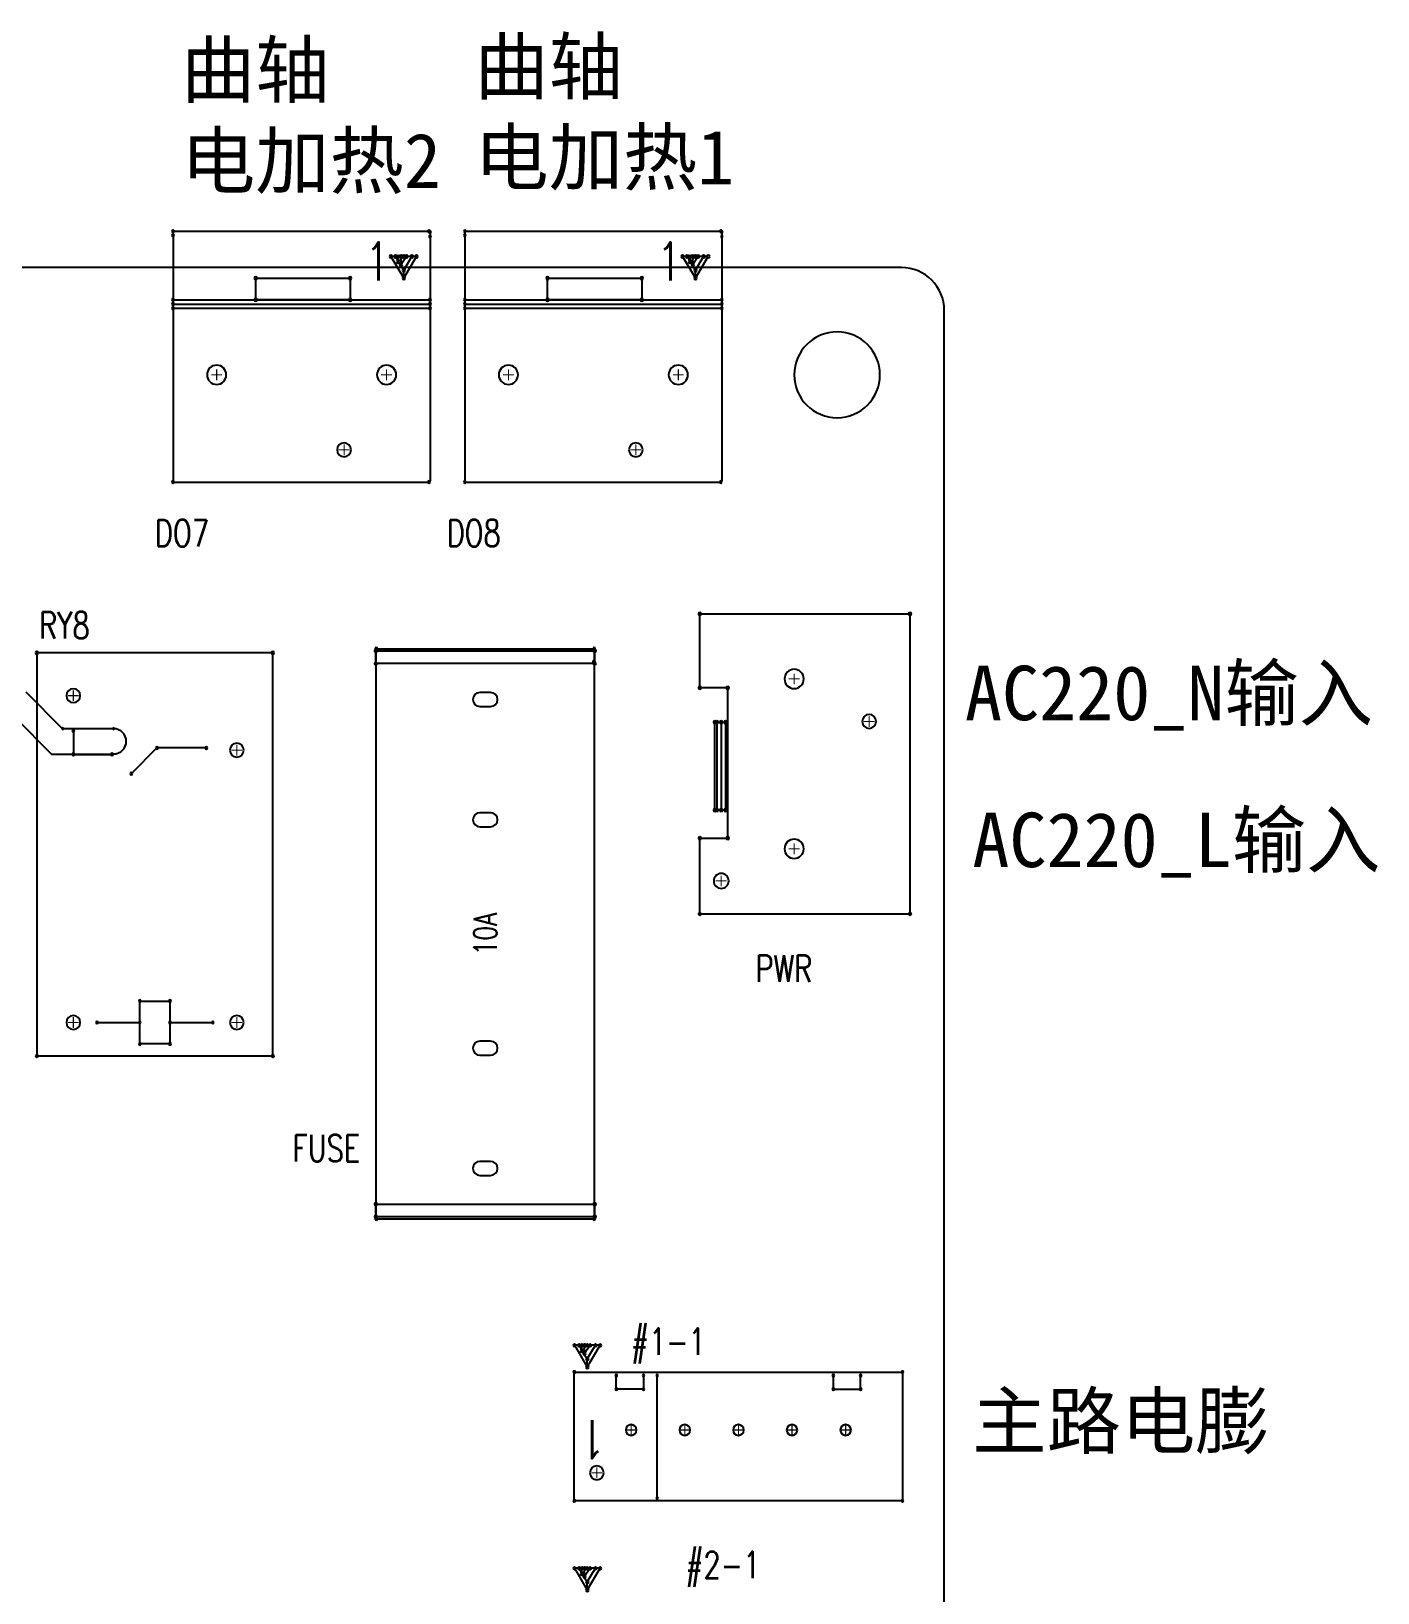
# Model space of a CAD drawing. Extents: x 2314 to 21015, y 153 to 5929.
# Drawn here: x 8767 to 11238, y 3044 to 5910 of the extents above; entities that cross this region are included whole.
import ezdxf
from ezdxf.enums import TextEntityAlignment as Align

# ---------------------------------------------------------------- set-up
doc = ezdxf.new("R2010")
doc.units = 0
doc.header["$MEASUREMENT"] = 0
doc.layers.get('0').update_dxf_attribs({"linetype": 'CONTINUOUS'})
for name, color, linetype in [('ATTRIBUTE_26', 2, 'CONTINUOUS'), ('BOARD_CUTOUT_00', 6, 'CONTINUOUS'), ('BOARD_OUTLINE_00', 6, 'CONTINUOUS'), ('DRIL_SYMBOL', 6, 'CONTINUOUS'), ('PART_NAME_26', 2, 'CONTINUOUS'), ('PART_TOP_2DLINE_00', 254, 'CONTINUOUS'), ('PART_TOP_2DLINE_26', 2, 'CONTINUOUS'), ('PART_TOP_COPPER_26', 2, 'CONTINUOUS'), ('PART_TOP_TEXT_26', 2, 'CONTINUOUS'), ('TAG_00', 6, 'CONTINUOUS'), ('TAG_01', 6, 'CONTINUOUS')]:
    doc.layers.add(name, color=color, linetype=linetype)
doc.styles.add('W10', font='simplex', dxfattribs={"width": 0.75})
doc.styles.add('W5', font='simplex', dxfattribs={"width": 0.75})

msp = doc.modelspace()

# ---------------------------------------------------------------- linework, layer by layer
at = {"color": 0}
for p, q in [((9610.2, 4696.2), (9590.6, 4696.2)), ((9590.6, 4670.6), (9610.2, 4670.6)), ((9610.2, 4475.6), (9590.6, 4475.6)), ((9590.6, 4450), (9610.2, 4450)), ((9610.2, 4056.1), (9590.6, 4056.1)), ((9590.6, 4030.5), (9610.2, 4030.5)), ((9610.2, 3835.6), (9590.6, 3835.6)), ((9590.6, 3810), (9610.2, 3810))]:
    msp.add_line(p, q, dxfattribs=at)
for centre, radius, start, end in [((9027.5, 5543.3), 2, 0, 180), ((9027.5, 5543.3), 2, 0, 180), ((9027.5, 5543.3), 2, 180, 0), ((9027.5, 5543.3), 2, 180, 0), ((9027.5, 5535.4), 2, 0, 180), ((9027.5, 5535.4), 2, 180, 0), ((9497.2, 5543.3), 2, 0, 180), ((9497.2, 5543.3), 2, 0, 180), ((9497.2, 5543.3), 2, 180, 0), ((9497.2, 5543.3), 2, 180, 0), ((9499.2, 5541.3), 2, 0, 180), ((9499.2, 5541.3), 2, 180, 0), ((9499.2, 5533.4), 2, 0, 180), ((9499.2, 5533.4), 2, 180, 0), ((9562.9, 5543.3), 2, 0, 180), ((9562.9, 5543.3), 2, 0, 180), ((9562.9, 5543.3), 2, 180, 0), ((9562.9, 5543.3), 2, 180, 0), ((9562.9, 5535.4), 2, 0, 180), ((9562.9, 5535.4), 2, 180, 0), ((10032.7, 5543.3), 2, 0, 180), ((10032.7, 5543.3), 2, 0, 180), ((10032.7, 5543.3), 2, 180, 0), ((10032.7, 5543.3), 2, 180, 0), ((10034.6, 5541.3), 2, 0, 180), ((10034.6, 5541.3), 2, 180, 0), ((10034.6, 5533.4), 2, 0, 180), ((10034.6, 5533.4), 2, 180, 0), ((9427.2, 5496.7), 2.5, 0, 180), ((9427.2, 5496.7), 2.5, 180, 0), ((9435.8, 5496.7), 2.5, 0, 180), ((9435.8, 5496.7), 2.5, 180, 0), ((9440.8, 5486.7), 2.5, 0, 180), ((9440.8, 5486.7), 2.5, 180, 0), ((9440.8, 5496.7), 2, 0, 180), ((9440.8, 5496.7), 2, 180, 0), ((9440.8, 5486.7), 2, 0, 180), ((9440.8, 5486.7), 2, 180, 0), ((9445.8, 5496.7), 2.5, 0, 180), ((9445.8, 5496.7), 2.5, 180, 0), ((9445.8, 5481.7), 2.5, 0, 180), ((9445.8, 5481.7), 2.5, 180, 0), ((9445.8, 5496.7), 2, 0, 180), ((9445.8, 5496.7), 2, 180, 0), ((9450.8, 5496.7), 2.5, 0, 180), ((9450.8, 5496.7), 2.5, 180, 0), ((9455.8, 5496.7), 2.5, 0, 180), ((9455.8, 5496.7), 2.5, 180, 0), ((9465.8, 5496.7), 2.5, 0, 180), ((9465.8, 5496.7), 2.5, 180, 0), ((9474.4, 5496.7), 2.5, 0, 180), ((9474.4, 5496.7), 2.5, 180, 0), ((9962.6, 5496.7), 2.5, 0, 180), ((9962.6, 5496.7), 2.5, 180, 0), ((9971.2, 5496.7), 2.5, 0, 180), ((9971.2, 5496.7), 2.5, 180, 0), ((9976.2, 5486.7), 2.5, 0, 180), ((9976.2, 5486.7), 2.5, 180, 0), ((9976.2, 5496.7), 2, 0, 180), ((9976.2, 5496.7), 2, 180, 0), ((9976.2, 5486.7), 2, 0, 180), ((9976.2, 5486.7), 2, 180, 0), ((9981.2, 5496.7), 2.5, 0, 180), ((9981.2, 5496.7), 2.5, 180, 0), ((9981.2, 5481.7), 2.5, 0, 180), ((9981.2, 5481.7), 2.5, 180, 0), ((9981.2, 5496.7), 2, 0, 180), ((9981.2, 5496.7), 2, 180, 0), ((9986.2, 5496.7), 2.5, 0, 180), ((9986.2, 5496.7), 2.5, 180, 0), ((9991.2, 5496.7), 2.5, 0, 180), ((9991.2, 5496.7), 2.5, 180, 0), ((10001.2, 5496.7), 2.5, 0, 180), ((10001.2, 5496.7), 2.5, 180, 0), ((10009.8, 5496.7), 2.5, 0, 180), ((10009.8, 5496.7), 2.5, 180, 0), ((9179.1, 5456.7), 2.5, 0, 180), ((9179.1, 5456.7), 2.5, 180, 0), ((9352.4, 5456.7), 2.5, 0, 180), ((9352.4, 5456.7), 2.5, 180, 0), ((9450.8, 5471.7), 2.5, 0, 180), ((9450.8, 5471.7), 2.5, 180, 0), ((9450.8, 5456.7), 2.5, 0, 180), ((9450.8, 5456.7), 2.5, 180, 0), ((9450.8, 5471.7), 2, 0, 180), ((9450.8, 5471.7), 2, 180, 0), ((9450.8, 5456.7), 2, 0, 180), ((9450.8, 5456.7), 2, 180, 0), ((9714.6, 5456.7), 2.5, 0, 180), ((9714.6, 5456.7), 2.5, 180, 0), ((9887.8, 5456.7), 2.5, 0, 180), ((9887.8, 5456.7), 2.5, 180, 0), ((9986.2, 5471.7), 2.5, 0, 180), ((9986.2, 5471.7), 2.5, 180, 0), ((9986.2, 5456.7), 2.5, 0, 180), ((9986.2, 5456.7), 2.5, 180, 0), ((9986.2, 5471.7), 2, 0, 180), ((9986.2, 5471.7), 2, 180, 0), ((9986.2, 5456.7), 2, 0, 180), ((9986.2, 5456.7), 2, 180, 0), ((9027.5, 5417.3), 2, 0, 180), ((9179.1, 5417.3), 2.5, 0, 180), ((9352.4, 5417.3), 2.5, 0, 180), ((9499.2, 5417.3), 2, 0, 180), ((9562.9, 5417.3), 2, 0, 180), ((9714.6, 5417.3), 2.5, 0, 180), ((9887.8, 5417.3), 2.5, 0, 180), ((10034.6, 5417.3), 2, 0, 180), ((9027.5, 5417.3), 2, 180, 0), ((9027.5, 5409.4), 2, 0, 180), ((9027.5, 5409.4), 2, 180, 0), ((9027.5, 5401.6), 2, 0, 180), ((9027.5, 5401.6), 2, 180, 0), ((9179.1, 5417.3), 2.5, 180, 0), ((9352.4, 5417.3), 2.5, 180, 0), ((9499.2, 5417.3), 2, 180, 0), ((9499.2, 5409.4), 2, 0, 180), ((9499.2, 5409.4), 2, 180, 0), ((9499.2, 5401.6), 2, 0, 180), ((9499.2, 5401.6), 2, 180, 0), ((9562.9, 5417.3), 2, 180, 0), ((9562.9, 5409.4), 2, 0, 180), ((9562.9, 5409.4), 2, 180, 0), ((9562.9, 5401.6), 2, 0, 180), ((9562.9, 5401.6), 2, 180, 0), ((9714.6, 5417.3), 2.5, 180, 0), ((9887.8, 5417.3), 2.5, 180, 0), ((10034.6, 5417.3), 2, 180, 0), ((10034.6, 5409.4), 2, 0, 180), ((10034.6, 5409.4), 2, 180, 0), ((10034.6, 5401.6), 2, 0, 180), ((10034.6, 5401.6), 2, 180, 0), ((9107.5, 5279.5), 17.7, 0, 180), ((9107.5, 5279.5), 17.7, 180, 0), ((9419.3, 5279.5), 17.7, 0, 180), ((9419.3, 5279.5), 17.7, 180, 0), ((9642.9, 5279.5), 17.7, 0, 180), ((9642.9, 5279.5), 17.7, 180, 0), ((9954.7, 5279.5), 17.7, 0, 180), ((9954.7, 5279.5), 17.7, 180, 0), ((9341.3, 5141.7), 12.8, 0, 180), ((9341.3, 5141.7), 12.8, 180, 0), ((9876.8, 5141.7), 12.8, 0, 180), ((9876.8, 5141.7), 12.8, 180, 0), ((9027.5, 5082.7), 2, 0, 180), ((9027.5, 5082.7), 2, 180, 0), ((9497.2, 5082.7), 2, 0, 180), ((9497.2, 5082.7), 2, 180, 0), ((9562.9, 5082.7), 2, 0, 180), ((9562.9, 5082.7), 2, 180, 0), ((10032.7, 5082.7), 2, 0, 180), ((10032.7, 5082.7), 2, 180, 0), ((9994.1, 4840.9), 2.5, 90, 270), ((9994.1, 4840.9), 2.5, 270, 90), ((10379.9, 4840.9), 2.5, 90, 270), ((10379.9, 4840.9), 2.5, 270, 90), ((8777.6, 4769.3), 2.5, 0, 180), ((8777.6, 4769.3), 2.5, 180, 0), ((9210.6, 4769.3), 2.5, 0, 180), ((9210.6, 4769.3), 2.5, 180, 0), ((9399.6, 4773), 2.5, 90, 270), ((9400.4, 4776.7), 2, 90, 270), ((9399.6, 4773), 2.5, 270, 90), ((9400.4, 4776.7), 2, 270, 90), ((9800.4, 4776.7), 2, 90, 270), ((9801.2, 4773), 2.5, 90, 270), ((9800.4, 4776.7), 2, 270, 90), ((9801.2, 4773), 2.5, 270, 90), ((9399.6, 4749.3), 2.5, 90, 270), ((9399.6, 4749.3), 2.5, 270, 90), ((9800.1, 4752.8), 2, 90, 270), ((9800.4, 4753.1), 2, 90, 270), ((9800.4, 4752.5), 2, 90, 270), ((9801.2, 4749.3), 2.5, 90, 270), ((9800.1, 4752.8), 2, 270, 90), ((9800.4, 4753.1), 2, 270, 90), ((9800.4, 4752.5), 2, 270, 90), ((9801.2, 4749.3), 2.5, 270, 90), ((10167.3, 4721.2), 17.7, 90, 270), ((10167.3, 4721.2), 17.7, 270, 90), ((8844.5, 4690.5), 12.8, 0, 180), ((9994.1, 4704.7), 2.5, 90, 270), ((9994.1, 4704.7), 2.5, 270, 90), ((10045.3, 4704.7), 2.5, 90, 270), ((10045.3, 4704.7), 2.5, 270, 90), ((8844.5, 4690.5), 12.8, 180, 0), ((9590.6, 4683.4), 12.8, 90, 270), ((9610.2, 4683.4), 12.8, 270, 90), ((10021.7, 4641.7), 2.5, 90, 270), ((10021.7, 4641.7), 2.5, 270, 90), ((10025.6, 4641.7), 2.5, 90, 270), ((10025.6, 4641.7), 2.5, 270, 90), ((10033.5, 4641.7), 2.5, 90, 270), ((10033.5, 4641.7), 2.5, 270, 90), ((10041.3, 4641.7), 2.5, 90, 270), ((10041.3, 4641.7), 2.5, 270, 90), ((10305.1, 4643.3), 12.8, 90, 270), ((10305.1, 4643.3), 12.8, 270, 90), ((8824.8, 4629.9), 1.48, 0, 180), ((8824.8, 4629.9), 1.48, 180, 0), ((8844.5, 4626), 2, 0, 180), ((8844.5, 4626), 2, 180, 0), ((8918.5, 4629.9), 1.48, 0, 180), ((8918.5, 4629.9), 1.48, 180, 0), ((8998, 4594.5), 2, 0, 180), ((8998, 4594.5), 2, 0, 180), ((8998, 4594.5), 2, 180, 0), ((8998, 4594.5), 2, 180, 0), ((9088.6, 4594.5), 2, 0, 180), ((9088.6, 4594.5), 2, 180, 0), ((9144.5, 4590.5), 12.8, 0, 180), ((9144.5, 4590.5), 12.8, 180, 0), ((8844.5, 4582.7), 2, 0, 180), ((8844.5, 4582.7), 2, 180, 0), ((8915.4, 4582.7), 2, 0, 180), ((8915.4, 4582.7), 2, 180, 0), ((8950.8, 4547.2), 2, 0, 180), ((8950.8, 4547.2), 2, 180, 0), ((9590.6, 4462.8), 12.8, 90, 270), ((9610.2, 4462.8), 12.8, 270, 90), ((10021.7, 4480.3), 2.5, 90, 270), ((10021.7, 4480.3), 2.5, 270, 90), ((10025.6, 4480.3), 2.5, 90, 270), ((10025.6, 4480.3), 2.5, 270, 90), ((10033.5, 4480.3), 2.5, 90, 270), ((10033.5, 4480.3), 2.5, 270, 90), ((10041.3, 4480.3), 2.5, 90, 270), ((10041.3, 4480.3), 2.5, 270, 90), ((9994.1, 4429.1), 2.5, 90, 270), ((9994.1, 4429.1), 2.5, 270, 90), ((10045.3, 4429.1), 2.5, 90, 270), ((10045.3, 4429.1), 2.5, 270, 90), ((10167.3, 4409.4), 17.7, 90, 270), ((10167.3, 4409.4), 17.7, 270, 90), ((10033.5, 4350.4), 13.8, 90, 270), ((10033.5, 4350.4), 13.8, 270, 90), ((9994.1, 4289.7), 2.5, 90, 270), ((9994.1, 4289.7), 2.5, 270, 90), ((10379.9, 4289.7), 2.5, 90, 270), ((10379.9, 4289.7), 2.5, 270, 90), ((8966.5, 4129.9), 2, 0, 180), ((8966.5, 4129.9), 2, 180, 0), ((9021.7, 4129.9), 2, 0, 180), ((9021.7, 4129.9), 2, 180, 0), ((8844.5, 4090.5), 12.8, 0, 180), ((9144.5, 4090.5), 12.8, 0, 180), ((8844.5, 4090.5), 12.8, 180, 0), ((8887.8, 4090.5), 2, 0, 180), ((8887.8, 4090.5), 2, 180, 0), ((8966.5, 4090.5), 2, 0, 180), ((8966.5, 4090.5), 2, 180, 0), ((9021.7, 4090.5), 2, 0, 180), ((9021.7, 4090.5), 2, 180, 0), ((9100.4, 4090.5), 2, 0, 180), ((9100.4, 4090.5), 2, 180, 0), ((9144.5, 4090.5), 12.8, 180, 0), ((8966.5, 4051.2), 2, 0, 180), ((8966.5, 4051.2), 2, 180, 0), ((9021.7, 4051.2), 2, 0, 180), ((9021.7, 4051.2), 2, 180, 0), ((9590.6, 4043.3), 12.8, 90, 270), ((9610.2, 4043.3), 12.8, 270, 90), ((8777.6, 4029.1), 2.5, 0, 180), ((8777.6, 4029.1), 2.5, 180, 0), ((9210.6, 4029.1), 2.5, 0, 180), ((9210.6, 4029.1), 2.5, 180, 0), ((9590.6, 3822.8), 12.8, 90, 270), ((9610.2, 3822.8), 12.8, 270, 90), ((9399.6, 3757.2), 2.5, 90, 270), ((9399.6, 3757.2), 2.5, 270, 90), ((9801.2, 3757.2), 2.5, 90, 270), ((9801.2, 3757.2), 2.5, 270, 90), ((9399.6, 3733.6), 2.5, 90, 270), ((9400.4, 3729.5), 2, 90, 270), ((9399.6, 3733.6), 2.5, 270, 90), ((9400.4, 3729.5), 2, 270, 90), ((9800.4, 3729.5), 2, 90, 270), ((9801.2, 3733.6), 2.5, 90, 270), ((9800.4, 3729.5), 2, 270, 90), ((9801.2, 3733.6), 2.5, 270, 90), ((9764.1, 3498), 2.5, 0, 180), ((9764.1, 3498), 2.5, 180, 0), ((9772.7, 3498), 2.5, 0, 180), ((9772.7, 3498), 2.5, 180, 0), ((9777.7, 3498), 2, 0, 180), ((9777.7, 3498), 2, 180, 0), ((9782.7, 3498), 2.5, 0, 180), ((9782.7, 3498), 2.5, 180, 0), ((9782.7, 3498), 2, 0, 180), ((9782.7, 3498), 2, 180, 0), ((9787.7, 3498), 2.5, 0, 180), ((9787.7, 3498), 2.5, 180, 0), ((9792.7, 3498), 2.5, 0, 180), ((9792.7, 3498), 2.5, 180, 0), ((9802.7, 3498), 2.5, 0, 180), ((9802.7, 3498), 2.5, 180, 0), ((9811.3, 3498), 2.5, 0, 180), ((9811.3, 3498), 2.5, 180, 0), ((9777.7, 3488), 2.5, 0, 180), ((9777.7, 3488), 2.5, 180, 0), ((9777.7, 3488), 2, 0, 180), ((9777.7, 3488), 2, 180, 0), ((9782.7, 3483), 2.5, 0, 180), ((9782.7, 3483), 2.5, 180, 0), ((9787.7, 3473), 2.5, 0, 180), ((9787.7, 3473), 2.5, 180, 0), ((9787.7, 3473), 2, 0, 180), ((9787.7, 3473), 2, 180, 0), ((9763.8, 3448.8), 2, 0, 180), ((9763.8, 3448.8), 2, 180, 0), ((9787.7, 3458), 2.5, 0, 180), ((9787.7, 3458), 2.5, 180, 0), ((9787.7, 3458), 2, 0, 180), ((9787.7, 3458), 2, 180, 0), ((9840.8, 3442.5), 2, 0, 180), ((9840.8, 3442.5), 2, 180, 0), ((9890.8, 3442.5), 2, 0, 180), ((9890.8, 3442.5), 2, 180, 0), ((9915.8, 3442.5), 2, 0, 180), ((9915.8, 3442.5), 2, 180, 0), ((10239.2, 3442.5), 2, 0, 180), ((10239.2, 3442.5), 2, 180, 0), ((10289.2, 3442.5), 2, 0, 180), ((10289.2, 3442.5), 2, 180, 0), ((10366.1, 3448.8), 2, 0, 180), ((10366.1, 3448.8), 2, 180, 0), ((9840.8, 3417.5), 2, 0, 180), ((9840.8, 3417.5), 2, 180, 0), ((9890.8, 3417.5), 2, 0, 180), ((9890.8, 3417.5), 2, 180, 0), ((10239.2, 3417.5), 2, 0, 180), ((10239.2, 3417.5), 2, 180, 0), ((10289.2, 3417.5), 2, 0, 180), ((10289.2, 3417.5), 2, 180, 0), ((9868.1, 3342.5), 9.84, 0, 180), ((9868.1, 3342.5), 9.84, 180, 0), ((9966.5, 3342.5), 9.84, 0, 180), ((9966.5, 3342.5), 9.84, 180, 0), ((10065, 3342.5), 9.84, 0, 180), ((10065, 3342.5), 9.84, 180, 0), ((10163.4, 3342.5), 9.84, 0, 180), ((10163.4, 3342.5), 9.84, 180, 0), ((10261.8, 3342.5), 9.84, 0, 180), ((10261.8, 3342.5), 9.84, 180, 0), ((9805.1, 3263.8), 12.8, 0, 180), ((9805.1, 3263.8), 12.8, 180, 0), ((9763.8, 3212.6), 2, 0, 180), ((9763.8, 3212.6), 2, 180, 0), ((9915.8, 3217.5), 2, 0, 180), ((9915.8, 3217.5), 2, 180, 0), ((10366.1, 3212.6), 2, 0, 180), ((10366.1, 3212.6), 2, 180, 0), ((9764.1, 3088.6), 2.5, 0, 180), ((9764.1, 3088.6), 2.5, 180, 0), ((9772.7, 3088.6), 2.5, 0, 180), ((9772.7, 3088.6), 2.5, 180, 0), ((9777.7, 3078.6), 2.5, 0, 180), ((9777.7, 3078.6), 2.5, 180, 0), ((9777.7, 3088.6), 2, 0, 180), ((9777.7, 3088.6), 2, 180, 0), ((9777.7, 3078.6), 2, 0, 180), ((9777.7, 3078.6), 2, 180, 0), ((9782.7, 3088.6), 2.5, 0, 180), ((9782.7, 3088.6), 2.5, 180, 0), ((9782.7, 3073.6), 2.5, 0, 180), ((9782.7, 3073.6), 2.5, 180, 0), ((9782.7, 3088.6), 2, 0, 180), ((9782.7, 3088.6), 2, 180, 0), ((9787.7, 3088.6), 2.5, 0, 180), ((9787.7, 3088.6), 2.5, 180, 0), ((9792.7, 3088.6), 2.5, 0, 180), ((9792.7, 3088.6), 2.5, 180, 0), ((9802.7, 3088.6), 2.5, 0, 180), ((9802.7, 3088.6), 2.5, 180, 0), ((9811.3, 3088.6), 2.5, 0, 180), ((9811.3, 3088.6), 2.5, 180, 0), ((9787.7, 3063.6), 2.5, 0, 180), ((9787.7, 3063.6), 2.5, 180, 0), ((9787.7, 3048.6), 2.5, 0, 180), ((9787.7, 3048.6), 2.5, 180, 0), ((9787.7, 3063.6), 2, 0, 180), ((9787.7, 3063.6), 2, 180, 0), ((9787.7, 3048.6), 2, 0, 180), ((9787.7, 3048.6), 2, 180, 0)]:
    msp.add_arc(centre, radius, start, end, dxfattribs=at)
at = {"layer": 'BOARD_CUTOUT_00', "color": 0}
for start, end in [(0, 180), (180, 0)]:
    msp.add_arc((10246.1, 5279.5), 78.7, start, end, dxfattribs=at)
at = {"layer": 'BOARD_OUTLINE_00', "color": 0}
for p, q in [((10364.2, 5476.4), (3435, 5476.4)), ((10442.9, 633.8), (10442.9, 5397.6))]:
    msp.add_line(p, q, dxfattribs=at)
msp.add_arc((10364.2, 5397.6), 78.7, 0, 90, dxfattribs=at)
at = {"layer": 'DRIL_SYMBOL', "color": 0, "const_width": 2}
for points in [[(9097.5, 5279.5), (9117.5, 5279.5)], [(9107.5, 5269.5), (9107.5, 5289.5)], [(9409.3, 5279.5), (9429.3, 5279.5)], [(9419.3, 5269.5), (9419.3, 5289.5)], [(9632.9, 5279.5), (9652.9, 5279.5)], [(9642.9, 5269.5), (9642.9, 5289.5)], [(9944.7, 5279.5), (9964.7, 5279.5)], [(9954.7, 5269.5), (9954.7, 5289.5)], [(9331.3, 5141.7), (9351.3, 5141.7)], [(9341.3, 5131.7), (9341.3, 5151.7)], [(9866.8, 5141.7), (9886.8, 5141.7)], [(9876.8, 5131.7), (9876.8, 5151.7)], [(10167.3, 4731.2), (10167.3, 4711.2)], [(8844.5, 4680.5), (8844.5, 4700.5)], [(10157.3, 4721.2), (10177.3, 4721.2)], [(8834.5, 4690.5), (8854.5, 4690.5)], [(10295.1, 4643.3), (10315.1, 4643.3)], [(10305.1, 4653.3), (10305.1, 4633.3)], [(9134.5, 4590.5), (9154.5, 4590.5)], [(9144.5, 4580.5), (9144.5, 4600.5)], [(10167.3, 4419.4), (10167.3, 4399.4)], [(10157.3, 4409.4), (10177.3, 4409.4)], [(10033.5, 4360.4), (10033.5, 4340.4)], [(10023.5, 4350.4), (10043.5, 4350.4)], [(8844.5, 4080.5), (8844.5, 4100.5)], [(9144.5, 4080.5), (9144.5, 4100.5)], [(8834.5, 4090.5), (8854.5, 4090.5)], [(9134.5, 4090.5), (9154.5, 4090.5)], [(9878.1, 3342.5), (9858.1, 3342.5)], [(9868.1, 3352.5), (9868.1, 3332.5)], [(9976.5, 3342.5), (9956.5, 3342.5)], [(9966.5, 3352.5), (9966.5, 3332.5)], [(10075, 3342.5), (10055, 3342.5)], [(10065, 3352.5), (10065, 3332.5)], [(10173.4, 3342.5), (10153.4, 3342.5)], [(10163.4, 3352.5), (10163.4, 3332.5)], [(10271.8, 3342.5), (10251.8, 3342.5)], [(10261.8, 3352.5), (10261.8, 3332.5)], [(9805.1, 3273.8), (9805.1, 3253.8)], [(9815.1, 3263.8), (9795.1, 3263.8)]]:
    msp.add_lwpolyline(points, dxfattribs=at)
at = {"layer": 'PART_TOP_2DLINE_00', "color": 0}
for p, q in [((8824.8, 4629.9), (8757.9, 4696.8)), ((8738.1, 4649.6), (8804.6, 4583.4)), ((8918.5, 4629.9), (8824.8, 4629.9)), ((8804.6, 4583.4), (8918.5, 4583.4))]:
    msp.add_line(p, q, dxfattribs=at)
msp.add_arc((8918.5, 4606.7), 23.2, 270, 90, dxfattribs=at)
at = {"layer": 'PART_TOP_2DLINE_26', "color": 0}
for p, q in [((9027.5, 5543.3), (9497.2, 5543.3)), ((9027.5, 5543.3), (9027.5, 5535.4)), ((9027.5, 5535.4), (9027.5, 5478.2)), ((9497.2, 5543.3), (9499.2, 5541.3)), ((9499.2, 5541.3), (9499.2, 5533.4)), ((9499.2, 5533.4), (9499.2, 5476.3)), ((9562.9, 5543.3), (10032.7, 5543.3)), ((9562.9, 5543.3), (9562.9, 5535.4)), ((9562.9, 5535.4), (9562.9, 5478.2)), ((10032.7, 5543.3), (10034.6, 5541.3)), ((10034.6, 5541.3), (10034.6, 5533.4)), ((10034.6, 5533.4), (10034.6, 5476.3)), ((9027.5, 5478.2), (9027.5, 5399.5)), ((9474.4, 5496.7), (9427.2, 5496.7)), ((9427.2, 5496.7), (9450.8, 5456.7)), ((9450.8, 5496.7), (9435.8, 5496.7)), ((9435.8, 5496.7), (9440.8, 5486.7)), ((9440.8, 5486.7), (9440.8, 5496.7)), ((9440.8, 5496.7), (9445.8, 5496.7)), ((9450.8, 5496.7), (9440.8, 5486.7)), ((9440.8, 5486.7), (9445.8, 5481.7)), ((9445.8, 5481.7), (9440.8, 5486.7)), ((9440.8, 5486.7), (9450.8, 5471.7)), ((9445.8, 5496.7), (9455.8, 5496.7)), ((9445.8, 5481.7), (9445.8, 5496.7)), ((9445.8, 5496.7), (9450.8, 5496.7)), ((9455.8, 5496.7), (9445.8, 5481.7)), ((9455.8, 5496.7), (9450.8, 5496.7)), ((9450.8, 5471.7), (9465.8, 5496.7)), ((9450.8, 5456.7), (9474.4, 5496.7)), ((9465.8, 5496.7), (9455.8, 5496.7)), ((9499.2, 5476.3), (9499.2, 5399.5)), ((9562.9, 5478.2), (9562.9, 5399.5)), ((10009.8, 5496.7), (9962.6, 5496.7)), ((9962.6, 5496.7), (9986.2, 5456.7)), ((9986.2, 5496.7), (9971.2, 5496.7)), ((9971.2, 5496.7), (9976.2, 5486.7)), ((9976.2, 5486.7), (9976.2, 5496.7)), ((9976.2, 5496.7), (9981.2, 5496.7)), ((9986.2, 5496.7), (9976.2, 5486.7)), ((9976.2, 5486.7), (9981.2, 5481.7)), ((9981.2, 5481.7), (9976.2, 5486.7)), ((9976.2, 5486.7), (9986.2, 5471.7)), ((9981.2, 5496.7), (9991.2, 5496.7)), ((9981.2, 5481.7), (9981.2, 5496.7)), ((9981.2, 5496.7), (9986.2, 5496.7)), ((9991.2, 5496.7), (9981.2, 5481.7)), ((9991.2, 5496.7), (9986.2, 5496.7)), ((9986.2, 5471.7), (10001.2, 5496.7)), ((9986.2, 5456.7), (10009.8, 5496.7)), ((10001.2, 5496.7), (9991.2, 5496.7)), ((10034.6, 5476.3), (10034.6, 5399.5)), ((9450.8, 5456.7), (9450.8, 5471.7)), ((9986.2, 5456.7), (9986.2, 5471.7)), ((9027.5, 5417.3), (9499.2, 5417.3)), ((9027.5, 5409.4), (9499.2, 5409.4)), ((9027.5, 5401.6), (9499.2, 5401.6)), ((9027.5, 5399.5), (9027.5, 5099.5)), ((9499.2, 5399.5), (9499.2, 5099.5)), ((9562.9, 5417.3), (10034.6, 5417.3)), ((9562.9, 5409.4), (10034.6, 5409.4)), ((9562.9, 5401.6), (10034.6, 5401.6)), ((9562.9, 5399.5), (9562.9, 5099.5)), ((10034.6, 5399.5), (10034.6, 5099.5)), ((9027.5, 5099.5), (9027.5, 5082.7)), ((9027.5, 5082.7), (9497.2, 5082.7)), ((9499.2, 5084.6), (9497.2, 5082.7)), ((9499.2, 5099.5), (9499.2, 5084.6)), ((9562.9, 5099.5), (9562.9, 5082.7)), ((9562.9, 5082.7), (10032.7, 5082.7)), ((10034.6, 5084.6), (10032.7, 5082.7)), ((10034.6, 5099.5), (10034.6, 5084.6)), ((9994.1, 4704.7), (9994.1, 4840.9)), ((9994.1, 4840.9), (10379.9, 4840.9)), ((10379.9, 4840.9), (10379.9, 4289.7)), ((9210.6, 4769.3), (8777.6, 4769.3)), ((8777.6, 4769.3), (8777.6, 4029.1)), ((9210.6, 4029.1), (9210.6, 4769.3)), ((9400.4, 3729.5), (9400.4, 4776.7)), ((9400.4, 4776.7), (9800.4, 4776.7)), ((9800.4, 4776.7), (9800.4, 3729.5)), ((9800.4, 4753.1), (9800.1, 4752.8)), ((9800.1, 4752.8), (9800.4, 4752.5)), ((10045.3, 4704.7), (9994.1, 4704.7)), ((10045.3, 4429.1), (10045.3, 4704.7)), ((8844.5, 4626), (8844.5, 4582.7)), ((10021.7, 4480.3), (10021.7, 4641.7)), ((10021.7, 4641.7), (10041.3, 4641.7)), ((10025.6, 4641.7), (10025.6, 4480.3)), ((10033.5, 4641.7), (10033.5, 4480.3)), ((10041.3, 4641.7), (10041.3, 4480.3)), ((8998, 4594.5), (8950.8, 4547.2)), ((9088.6, 4594.5), (8998, 4594.5)), ((8844.5, 4582.7), (8915.4, 4582.7)), ((10041.3, 4480.3), (10021.7, 4480.3)), ((9994.1, 4289.7), (9994.1, 4429.1)), ((9994.1, 4429.1), (10045.3, 4429.1)), ((10379.9, 4289.7), (9994.1, 4289.7)), ((8966.5, 4129.9), (9021.7, 4129.9)), ((8966.5, 4051.2), (8966.5, 4129.9)), ((9021.7, 4129.9), (9021.7, 4051.2)), ((8887.8, 4090.5), (8966.5, 4090.5)), ((9021.7, 4090.5), (9100.4, 4090.5)), ((9021.7, 4051.2), (8966.5, 4051.2)), ((8777.6, 4029.1), (9210.6, 4029.1)), ((9800.4, 3729.5), (9400.4, 3729.5)), ((9811.3, 3498), (9764.1, 3498)), ((9764.1, 3498), (9787.7, 3458)), ((9787.7, 3498), (9772.7, 3498)), ((9772.7, 3498), (9777.7, 3488)), ((9777.7, 3488), (9777.7, 3498)), ((9777.7, 3498), (9782.7, 3498)), ((9787.7, 3498), (9777.7, 3488)), ((9782.7, 3498), (9792.7, 3498)), ((9782.7, 3483), (9782.7, 3498)), ((9782.7, 3498), (9787.7, 3498)), ((9792.7, 3498), (9782.7, 3483)), ((9792.7, 3498), (9787.7, 3498)), ((9787.7, 3473), (9802.7, 3498)), ((9787.7, 3458), (9811.3, 3498)), ((9802.7, 3498), (9792.7, 3498)), ((9777.7, 3488), (9782.7, 3483)), ((9782.7, 3483), (9777.7, 3488)), ((9777.7, 3488), (9787.7, 3473)), ((9787.7, 3458), (9787.7, 3473)), ((9763.8, 3212.6), (9763.8, 3448.8)), ((9763.8, 3448.8), (10366.1, 3448.8)), ((9840.8, 3417.5), (9840.8, 3442.5)), ((9890.8, 3442.5), (9890.8, 3417.5)), ((9915.8, 3217.5), (9915.8, 3442.5)), ((10239.2, 3442.5), (10239.2, 3417.5)), ((10289.2, 3417.5), (10289.2, 3442.5)), ((10366.1, 3448.8), (10366.1, 3212.6)), ((9890.8, 3417.5), (9840.8, 3417.5)), ((10239.2, 3417.5), (10289.2, 3417.5)), ((10366.1, 3212.6), (9763.8, 3212.6)), ((9811.3, 3088.6), (9764.1, 3088.6)), ((9764.1, 3088.6), (9787.7, 3048.6)), ((9787.7, 3088.6), (9772.7, 3088.6)), ((9772.7, 3088.6), (9777.7, 3078.6)), ((9777.7, 3078.6), (9777.7, 3088.6)), ((9777.7, 3088.6), (9782.7, 3088.6)), ((9787.7, 3088.6), (9777.7, 3078.6)), ((9777.7, 3078.6), (9782.7, 3073.6)), ((9782.7, 3073.6), (9777.7, 3078.6)), ((9777.7, 3078.6), (9787.7, 3063.6)), ((9782.7, 3088.6), (9792.7, 3088.6)), ((9782.7, 3073.6), (9782.7, 3088.6)), ((9782.7, 3088.6), (9787.7, 3088.6)), ((9792.7, 3088.6), (9782.7, 3073.6)), ((9792.7, 3088.6), (9787.7, 3088.6)), ((9787.7, 3063.6), (9802.7, 3088.6)), ((9787.7, 3048.6), (9811.3, 3088.6)), ((9802.7, 3088.6), (9792.7, 3088.6)), ((9787.7, 3048.6), (9787.7, 3063.6))]:
    msp.add_line(p, q, dxfattribs=at)
at = {"layer": 'PART_TOP_COPPER_26', "color": 0}
for p, q in [((9179.1, 5456.7), (9352.4, 5456.7)), ((9179.1, 5417.3), (9179.1, 5456.7)), ((9352.4, 5456.7), (9352.4, 5417.3)), ((9714.6, 5456.7), (9887.8, 5456.7)), ((9714.6, 5417.3), (9714.6, 5456.7)), ((9887.8, 5456.7), (9887.8, 5417.3)), ((9352.4, 5417.3), (9179.1, 5417.3)), ((9887.8, 5417.3), (9714.6, 5417.3)), ((9399.6, 4749.3), (9399.6, 4773)), ((9399.6, 4773), (9801.2, 4773)), ((9801.2, 4773), (9801.2, 4749.3)), ((9801.2, 4749.3), (9399.6, 4749.3)), ((9399.6, 3733.6), (9399.6, 3757.2)), ((9399.6, 3757.2), (9801.2, 3757.2)), ((9801.2, 3757.2), (9801.2, 3733.6)), ((9801.2, 3733.6), (9399.6, 3733.6))]:
    msp.add_line(p, q, dxfattribs=at)
at = {"layer": 'TAG_00', "color": 0}
for p, q in [((9419.3, 5279.5), (9419.3, 5279.5)), ((9954.7, 5279.5), (9954.7, 5279.5)), ((9868.1, 3342.5), (9868.1, 3342.5))]:
    msp.add_line(p, q, dxfattribs=at)
at = {"layer": 'TAG_01', "color": 0}
for p, q in [((9419.3, 5279.5), (9419.3, 5279.5)), ((9954.7, 5279.5), (9954.7, 5279.5)), ((9868.1, 3342.5), (9868.1, 3342.5))]:
    msp.add_line(p, q, dxfattribs=at)

# ---------------------------------------------------------------- texts
at = {"linetype": 'Continuous', "attachment_point": 1}
for s, insert, char_height, width in [('{\\fSimSun|b0|i0|c134|p2;\\H100x;曲轴\\P电加热1}', (9580.4, 5895.6), 1, 882.954), ('\\pxt339;{\\fSimSun|b0|i0|c134|p2;\\H100x;曲轴\\P\\pt0;电加热2}', (9042, 5889.4), 1, 529.114), ('{\\fSimSun|b0|i0|c134|p2;主路电膨}', (10494.3, 3409.2), 100, 599.152)]:
    msp.add_mtext(s, dxfattribs=dict(at, insert=insert, char_height=char_height, width=width))
at = {"color": 0, "linetype": 'Continuous', "char_height": 100, "width": 825.156, "attachment_point": 1}
for s, insert in [('{\\fSimSun|b0|i0|c134|p2;AC220_N输入}', (10480.7, 4745.5)), ('{\\fSimSun|b0|i0|c134|p2;AC220_L输入}', (10494.3, 4475.8))]:
    msp.add_mtext(s, dxfattribs=dict(at, insert=insert))
at = {"layer": 'ATTRIBUTE_26', "color": 0, "style": 'W10', "width": 0.75}
msp.add_text('10A', height=42, rotation=90, dxfattribs=at).set_placement((9600.4, 4253.1), align=Align.MIDDLE_CENTER)
at = {"layer": 'PART_NAME_26', "color": 0, "width": 0.75}
for s, style, p in [('DO7', 'W10', (8994.1, 4964.5)), ('DO8', 'W10', (9529.5, 4964.5)), ('RY8', 'W5', (8781.5, 4795.3)), ('PWR', 'W10', (10096.3, 4165.1)), ('FUSE', 'W10', (9246.3, 3835.1))]:
    msp.add_text(s, height=49, dxfattribs=dict(at, style=style)).set_placement(p)
at = {"layer": 'PART_NAME_26', "color": 0, "style": 'W10', "width": 0.75}
for s, p in [('#1-1', (9936.3, 3505.1)), ('#2-1', (10036.3, 3095.1))]:
    msp.add_text(s, height=49, dxfattribs=at).set_placement(p, align=Align.MIDDLE_CENTER)
at = {"layer": 'PART_TOP_TEXT_26', "color": 0, "style": 'W10', "width": 0.75}
for p in [(9379.9, 5452.7), (9915.4, 5452.7)]:
    msp.add_text('1', height=70, dxfattribs=at).set_placement(p)
msp.add_text('1', height=70, rotation=180, dxfattribs=at).set_placement((9821.2, 3360.6))

doc.saveas('drawing.dxf')
